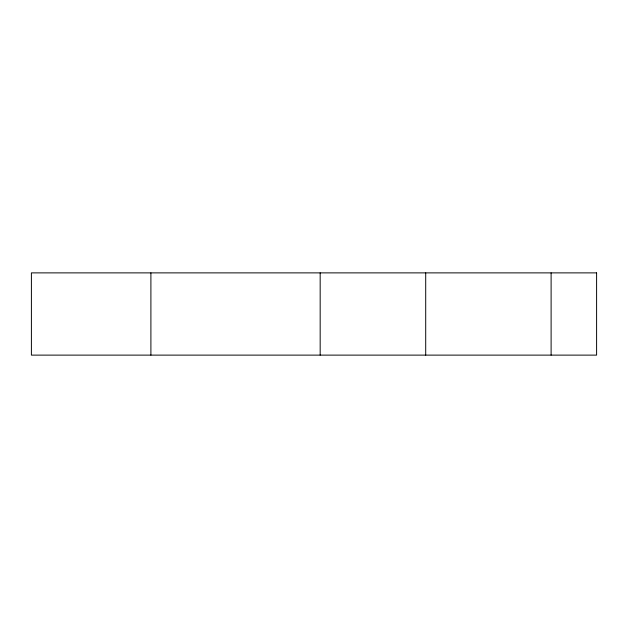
<?xml version="1.0" encoding="UTF-8"?>
<svg xmlns="http://www.w3.org/2000/svg" width="628" height="628" viewBox="0 0 628 628"><rect width="100%" height="100%" fill="white"/><g stroke="black" fill="none" stroke-linecap="round" stroke-linejoin="round"><path stroke-width="0.94" d="M551.109 272.882L551.109 355.118M425.705 272.882L425.705 355.118M320.17 272.882L320.17 355.118M150.901 272.882L150.901 355.118M596.6 272.882L31.4 272.882L31.4 355.118L596.6 355.118L596.6 272.882"/></g></svg>
